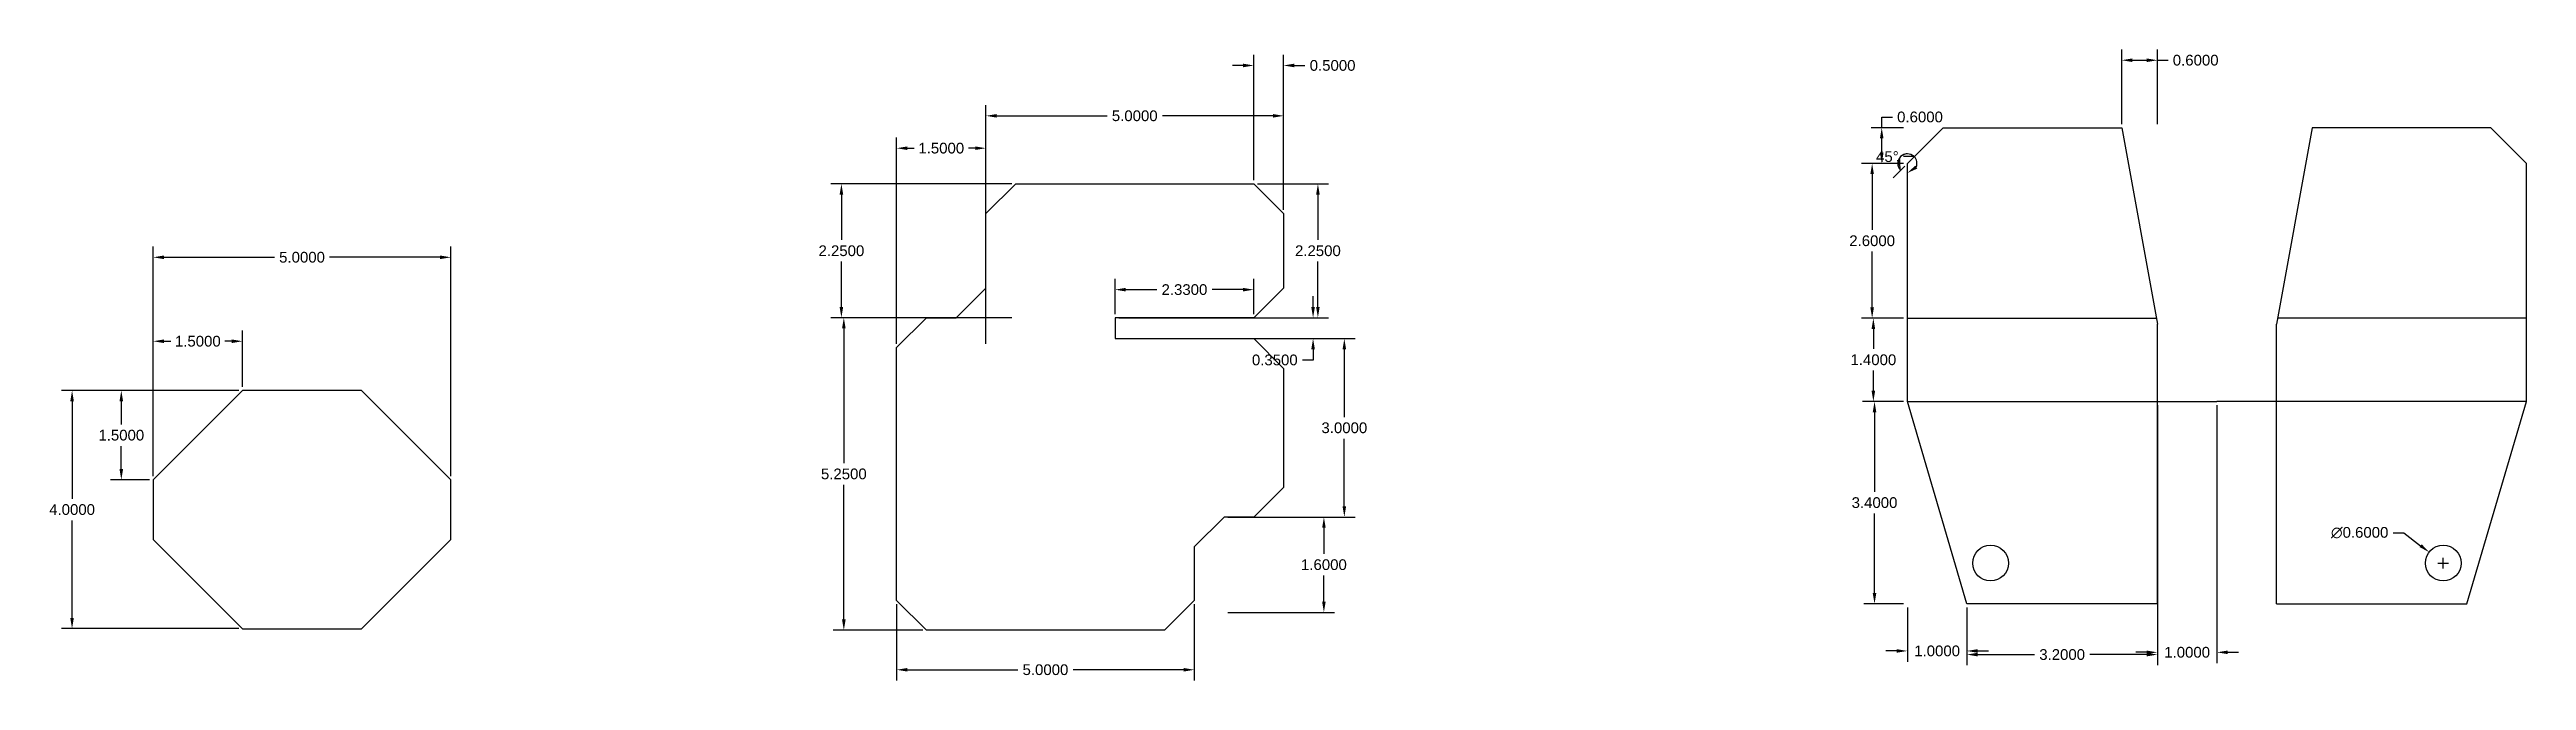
# Model space of a CAD drawing. Header units: inches. Extents: x 18.2 to 59.8, y 6.6 to 17.2.
import ezdxf

# ---------------------------------------------------------------- set-up
doc = ezdxf.new("R2010")
doc.units = ezdxf.units.IN
doc.header["$MEASUREMENT"] = 0
doc.styles.get("Standard").update_dxf_attribs({"font": 'arial.ttf'})
doc.dimstyles.get("Standard").update_dxf_attribs({"dimtxt": 0.18, "dimasz": 0.18, "dimexe": 0.18, "dimexo": 0.0625, "dimgap": 0.09, "dimtad": 0, "dimtih": 1, "dimtoh": 1, "dimdec": 4, "dimzin": 0, "dimdsep": 46, "dimtxsty": 'Standard', "dimcen": 0.09, "dimadec": 0, "dimazin": 0, "dimtfac": 1, "dimtdec": 4, "dimtofl": 0, "dimtmove": 0, "dimatfit": 3, "dimfxl": 1, "dimtolj": 1, "dimtzin": 0, "dimarcsym": 0})

# ---------------------------------------------------------------- blocks, each defined once
blk = doc.blocks.new('*D1')
at = {"color": 0, "lineweight": -2, "transparency": 16777216}
for p, q in [((19.937, 10.013), (19.937, 13.871)), ((24.937, 10.013), (24.937, 13.871)), ((20.117, 13.691), (21.973, 13.691)), ((24.757, 13.691), (22.9, 13.691))]:
    blk.add_line(p, q, dxfattribs=at)
at = {"color": 0, "transparency": 16777216}
for points in [[(20.117, 13.721), (20.117, 13.661), (19.937, 13.691)], [(24.757, 13.721), (24.757, 13.661), (24.937, 13.691)]]:
    blk.add_solid(points, dxfattribs=at)
at = {"layer": 'Defpoints', "color": 0, "transparency": 16777216}
for p in [(24.937, 13.691), (19.937, 9.951), (24.937, 9.951)]:
    blk.add_point(p, dxfattribs=at)
at = {"color": 0, "transparency": 16777216, "insert": (22.437, 13.691), "char_height": 0.18, "attachment_point": 5}
blk.add_mtext('\\A1;5.0000', dxfattribs=at)
blk = doc.blocks.new('*D2')
at = {"color": 0, "lineweight": -2, "transparency": 16777216}
for p, q in [((19.937, 11.513), (19.937, 12.46)), ((20.117, 12.28), (20.232, 12.28)), ((21.257, 12.28), (21.142, 12.28)), ((21.437, 11.513), (21.437, 12.46))]:
    blk.add_line(p, q, dxfattribs=at)
at = {"color": 0, "transparency": 16777216}
for points in [[(20.117, 12.31), (20.117, 12.25), (19.937, 12.28)], [(21.257, 12.31), (21.257, 12.25), (21.437, 12.28)]]:
    blk.add_solid(points, dxfattribs=at)
at = {"layer": 'Defpoints', "color": 0, "transparency": 16777216}
for p in [(19.937, 12.28), (19.937, 11.451), (21.437, 11.451)]:
    blk.add_point(p, dxfattribs=at)
at = {"color": 0, "transparency": 16777216, "insert": (20.687, 12.28), "char_height": 0.18, "attachment_point": 5}
blk.add_mtext('\\A1;1.5000', dxfattribs=at)
blk = doc.blocks.new('*D3')
at = {"color": 0, "lineweight": -2, "transparency": 16777216}
for p, q in [((19.874, 11.451), (19.221, 11.451)), ((19.401, 11.271), (19.401, 10.883)), ((19.401, 10.131), (19.401, 10.519)), ((19.874, 9.951), (19.221, 9.951))]:
    blk.add_line(p, q, dxfattribs=at)
at = {"color": 0, "transparency": 16777216}
for points in [[(19.371, 11.271), (19.431, 11.271), (19.401, 11.451)], [(19.371, 10.131), (19.431, 10.131), (19.401, 9.951)]]:
    blk.add_solid(points, dxfattribs=at)
at = {"layer": 'Defpoints', "color": 0, "transparency": 16777216}
for p in [(19.401, 11.451), (19.937, 11.451), (19.937, 9.951)]:
    blk.add_point(p, dxfattribs=at)
at = {"color": 0, "transparency": 16777216, "insert": (19.401, 10.701), "char_height": 0.18, "attachment_point": 5}
blk.add_mtext('\\A1;1.5000', dxfattribs=at)
blk = doc.blocks.new('*D4')
at = {"color": 0, "lineweight": -2, "transparency": 16777216}
for p, q in [((21.374, 11.451), (18.394, 11.451)), ((18.574, 11.271), (18.574, 9.633)), ((18.574, 7.631), (18.574, 9.269)), ((21.374, 7.451), (18.394, 7.451))]:
    blk.add_line(p, q, dxfattribs=at)
at = {"color": 0, "transparency": 16777216}
for points in [[(18.544, 11.271), (18.604, 11.271), (18.574, 11.451)], [(18.544, 7.631), (18.604, 7.631), (18.574, 7.451)]]:
    blk.add_solid(points, dxfattribs=at)
at = {"layer": 'Defpoints', "color": 0, "transparency": 16777216}
for p in [(21.437, 11.451), (18.574, 7.451), (21.437, 7.451)]:
    blk.add_point(p, dxfattribs=at)
at = {"color": 0, "transparency": 16777216, "insert": (18.574, 9.451), "char_height": 0.18, "attachment_point": 5}
blk.add_mtext('\\A1;4.0000', dxfattribs=at)
blk = doc.blocks.new('*D5')
at = {"color": 0, "lineweight": -2, "transparency": 16777216}
for p, q in [((32.426, 7.862), (32.426, 6.58)), ((37.426, 7.862), (37.426, 6.58)), ((32.606, 6.76), (34.463, 6.76)), ((37.246, 6.76), (35.39, 6.76))]:
    blk.add_line(p, q, dxfattribs=at)
at = {"color": 0, "transparency": 16777216}
for points in [[(32.606, 6.79), (32.606, 6.73), (32.426, 6.76)], [(37.246, 6.79), (37.246, 6.73), (37.426, 6.76)]]:
    blk.add_solid(points, dxfattribs=at)
at = {"layer": 'Defpoints', "color": 0, "transparency": 16777216}
for p in [(32.426, 7.925), (37.426, 7.925), (37.426, 6.76)]:
    blk.add_point(p, dxfattribs=at)
at = {"color": 0, "transparency": 16777216, "insert": (34.926, 6.76), "char_height": 0.18, "attachment_point": 5}
blk.add_mtext('\\A1;5.0000', dxfattribs=at)
blk = doc.blocks.new('*D6')
at = {"color": 0, "lineweight": -2, "transparency": 16777216}
for p, q in [((32.864, 12.675), (31.359, 12.675)), ((31.539, 12.495), (31.539, 10.232)), ((31.539, 7.605), (31.539, 9.868)), ((32.864, 7.425), (31.359, 7.425))]:
    blk.add_line(p, q, dxfattribs=at)
at = {"color": 0, "transparency": 16777216}
for points in [[(31.509, 12.495), (31.569, 12.495), (31.539, 12.675)], [(31.509, 7.605), (31.569, 7.605), (31.539, 7.425)]]:
    blk.add_solid(points, dxfattribs=at)
at = {"layer": 'Defpoints', "color": 0, "transparency": 16777216}
for p in [(32.926, 12.675), (31.539, 7.425), (32.926, 7.425)]:
    blk.add_point(p, dxfattribs=at)
at = {"color": 0, "transparency": 16777216, "insert": (31.539, 10.05), "char_height": 0.18, "attachment_point": 5}
blk.add_mtext('\\A1;5.2500', dxfattribs=at)
blk = doc.blocks.new('*D7')
at = {"color": 0, "lineweight": -2, "transparency": 16777216}
for p, q in [((34.364, 14.925), (31.318, 14.925)), ((31.498, 14.745), (31.498, 13.982)), ((31.498, 12.855), (31.498, 13.618)), ((34.364, 12.675), (31.318, 12.675))]:
    blk.add_line(p, q, dxfattribs=at)
at = {"color": 0, "transparency": 16777216}
for points in [[(31.468, 14.745), (31.528, 14.745), (31.498, 14.925)], [(31.468, 12.855), (31.528, 12.855), (31.498, 12.675)]]:
    blk.add_solid(points, dxfattribs=at)
at = {"layer": 'Defpoints', "color": 0, "transparency": 16777216}
for p in [(34.426, 14.925), (31.498, 12.675), (34.426, 12.675)]:
    blk.add_point(p, dxfattribs=at)
at = {"color": 0, "transparency": 16777216, "insert": (31.498, 13.8), "char_height": 0.18, "attachment_point": 5}
blk.add_mtext('\\A1;2.2500', dxfattribs=at)
blk = doc.blocks.new('*D8')
at = {"color": 0, "lineweight": -2, "transparency": 16777216}
for p, q in [((32.426, 12.237), (32.426, 15.704)), ((32.606, 15.524), (32.721, 15.524)), ((33.746, 15.524), (33.631, 15.524)), ((33.926, 12.237), (33.926, 15.704))]:
    blk.add_line(p, q, dxfattribs=at)
at = {"color": 0, "transparency": 16777216}
for points in [[(32.606, 15.554), (32.606, 15.494), (32.426, 15.524)], [(33.746, 15.554), (33.746, 15.494), (33.926, 15.524)]]:
    blk.add_solid(points, dxfattribs=at)
at = {"layer": 'Defpoints', "color": 0, "transparency": 16777216}
for p in [(33.926, 15.524), (32.426, 12.175), (33.926, 12.175)]:
    blk.add_point(p, dxfattribs=at)
at = {"color": 0, "transparency": 16777216, "insert": (33.176, 15.524), "char_height": 0.18, "attachment_point": 5}
blk.add_mtext('\\A1;1.5000', dxfattribs=at)
blk = doc.blocks.new('*D9')
at = {"color": 0, "lineweight": -2, "transparency": 16777216}
for p, q in [((33.926, 14.487), (33.926, 16.248)), ((38.926, 14.487), (38.926, 16.248)), ((34.106, 16.068), (35.963, 16.068)), ((38.746, 16.068), (36.89, 16.068))]:
    blk.add_line(p, q, dxfattribs=at)
at = {"color": 0, "transparency": 16777216}
for points in [[(34.106, 16.098), (34.106, 16.038), (33.926, 16.068)], [(38.746, 16.098), (38.746, 16.038), (38.926, 16.068)]]:
    blk.add_solid(points, dxfattribs=at)
at = {"layer": 'Defpoints', "color": 0, "transparency": 16777216}
for p in [(38.926, 16.068), (33.926, 14.425), (38.926, 14.425)]:
    blk.add_point(p, dxfattribs=at)
at = {"color": 0, "transparency": 16777216, "insert": (36.426, 16.068), "char_height": 0.18, "attachment_point": 5}
blk.add_mtext('\\A1;5.0000', dxfattribs=at)
blk = doc.blocks.new('*D10')
at = {"color": 0, "lineweight": -2, "transparency": 16777216}
for p, q in [((38.426, 14.987), (38.426, 17.094)), ((38.926, 14.987), (38.926, 17.094)), ((38.246, 16.914), (38.066, 16.914)), ((39.106, 16.914), (39.286, 16.914))]:
    blk.add_line(p, q, dxfattribs=at)
at = {"color": 0, "transparency": 16777216}
for points in [[(38.246, 16.944), (38.246, 16.884), (38.426, 16.914)], [(39.106, 16.944), (39.106, 16.884), (38.926, 16.914)]]:
    blk.add_solid(points, dxfattribs=at)
at = {"layer": 'Defpoints', "color": 0, "transparency": 16777216}
for p in [(38.926, 16.914), (38.426, 14.925), (38.926, 14.925)]:
    blk.add_point(p, dxfattribs=at)
at = {"color": 0, "transparency": 16777216, "insert": (39.75, 16.914), "char_height": 0.18, "attachment_point": 5}
blk.add_mtext('\\A1;0.5000', dxfattribs=at)
blk = doc.blocks.new('*D11')
at = {"color": 0, "lineweight": -2, "transparency": 16777216}
for p, q in [((38.489, 14.925), (39.683, 14.925)), ((39.503, 14.745), (39.503, 13.982)), ((39.503, 12.855), (39.503, 13.618)), ((38.489, 12.675), (39.683, 12.675))]:
    blk.add_line(p, q, dxfattribs=at)
at = {"color": 0, "transparency": 16777216}
for points in [[(39.473, 14.745), (39.533, 14.745), (39.503, 14.925)], [(39.473, 12.855), (39.533, 12.855), (39.503, 12.675)]]:
    blk.add_solid(points, dxfattribs=at)
at = {"layer": 'Defpoints', "color": 0, "transparency": 16777216}
for p in [(38.426, 14.925), (38.426, 12.675), (39.503, 12.675)]:
    blk.add_point(p, dxfattribs=at)
at = {"color": 0, "transparency": 16777216, "insert": (39.503, 13.8), "char_height": 0.18, "attachment_point": 5}
blk.add_mtext('\\A1;2.2500', dxfattribs=at)
blk = doc.blocks.new('*D12')
at = {"color": 0, "lineweight": -2, "transparency": 16777216}
for p, q in [((36.096, 12.737), (36.096, 13.327)), ((38.426, 12.737), (38.426, 13.327)), ((36.276, 13.147), (36.796, 13.147)), ((38.246, 13.147), (37.726, 13.147))]:
    blk.add_line(p, q, dxfattribs=at)
at = {"color": 0, "transparency": 16777216}
for points in [[(36.276, 13.177), (36.276, 13.117), (36.096, 13.147)], [(38.246, 13.177), (38.246, 13.117), (38.426, 13.147)]]:
    blk.add_solid(points, dxfattribs=at)
at = {"layer": 'Defpoints', "color": 0, "transparency": 16777216}
for p in [(38.426, 13.147), (36.096, 12.675), (38.426, 12.675)]:
    blk.add_point(p, dxfattribs=at)
at = {"color": 0, "transparency": 16777216, "insert": (37.261, 13.147), "char_height": 0.18, "attachment_point": 5}
blk.add_mtext('\\A1;2.3300', dxfattribs=at)
blk = doc.blocks.new('*D13')
at = {"color": 0, "lineweight": -2, "transparency": 16777216}
for p, q in [((39.422, 12.855), (39.422, 13.035)), ((36.159, 12.675), (39.602, 12.675)), ((36.159, 12.325), (39.602, 12.325)), ((39.422, 12.145), (39.422, 11.965)), ((39.422, 11.965), (39.242, 11.965))]:
    blk.add_line(p, q, dxfattribs=at)
at = {"color": 0, "transparency": 16777216}
for points in [[(39.392, 12.855), (39.452, 12.855), (39.422, 12.675)], [(39.392, 12.145), (39.452, 12.145), (39.422, 12.325)]]:
    blk.add_solid(points, dxfattribs=at)
at = {"layer": 'Defpoints', "color": 0, "transparency": 16777216}
for p in [(36.096, 12.675), (36.096, 12.325), (39.422, 12.325)]:
    blk.add_point(p, dxfattribs=at)
at = {"color": 0, "transparency": 16777216, "insert": (38.779, 11.965), "char_height": 0.18, "attachment_point": 5}
blk.add_mtext('\\A1;0.3500', dxfattribs=at)
blk = doc.blocks.new('*D14')
at = {"color": 0, "lineweight": -2, "transparency": 16777216}
for p, q in [((38.489, 12.325), (40.127, 12.325)), ((39.947, 12.145), (39.947, 11.007)), ((39.947, 9.505), (39.947, 10.643)), ((38.489, 9.325), (40.127, 9.325))]:
    blk.add_line(p, q, dxfattribs=at)
at = {"color": 0, "transparency": 16777216}
for points in [[(39.917, 12.145), (39.977, 12.145), (39.947, 12.325)], [(39.917, 9.505), (39.977, 9.505), (39.947, 9.325)]]:
    blk.add_solid(points, dxfattribs=at)
at = {"layer": 'Defpoints', "color": 0, "transparency": 16777216}
for p in [(38.426, 12.325), (38.426, 9.325), (39.947, 9.325)]:
    blk.add_point(p, dxfattribs=at)
at = {"color": 0, "transparency": 16777216, "insert": (39.947, 10.825), "char_height": 0.18, "attachment_point": 5}
blk.add_mtext('\\A1;3.0000', dxfattribs=at)
blk = doc.blocks.new('*D15')
at = {"color": 0, "lineweight": -2, "transparency": 16777216}
for p, q in [((37.989, 9.325), (39.784, 9.325)), ((39.604, 9.145), (39.604, 8.707)), ((39.604, 7.905), (39.604, 8.343)), ((37.989, 7.725), (39.784, 7.725))]:
    blk.add_line(p, q, dxfattribs=at)
at = {"color": 0, "transparency": 16777216}
for points in [[(39.574, 9.145), (39.634, 9.145), (39.604, 9.325)], [(39.574, 7.905), (39.634, 7.905), (39.604, 7.725)]]:
    blk.add_solid(points, dxfattribs=at)
at = {"layer": 'Defpoints', "color": 0, "transparency": 16777216}
for p in [(37.926, 9.325), (37.926, 7.725), (39.604, 7.725)]:
    blk.add_point(p, dxfattribs=at)
at = {"color": 0, "transparency": 16777216, "insert": (39.604, 8.525), "char_height": 0.18, "attachment_point": 5}
blk.add_mtext('\\A1;1.6000', dxfattribs=at)
blk = doc.blocks.new('*D16')
at = {"color": 0, "lineweight": -2, "transparency": 16777216}
for p, q in [((57.565, 9.063), (57.745, 9.063)), ((57.745, 9.063), (58.028, 8.845)), ((58.319, 8.553), (58.499, 8.553)), ((58.409, 8.463), (58.409, 8.643))]:
    blk.add_line(p, q, dxfattribs=at)
at = {"color": 0, "transparency": 16777216}
blk.add_solid([(58.046, 8.869), (58.01, 8.822), (58.171, 8.736)], dxfattribs=at)
at = {"layer": 'Defpoints', "color": 0, "transparency": 16777216}
for p in [(58.171, 8.736), (58.646, 8.37)]:
    blk.add_point(p, dxfattribs=at)
at = {"color": 0, "transparency": 16777216, "insert": (57.004, 9.063), "char_height": 0.18, "attachment_point": 5}
blk.add_mtext('\\A1;∅0.6000', dxfattribs=at)
blk = doc.blocks.new('*D17')
at = {"color": 0, "lineweight": -2, "transparency": 16777216}
for p, q in [((50.406, 7.805), (50.406, 6.835)), ((53.606, 7.805), (53.606, 6.835)), ((50.586, 7.015), (51.543, 7.015)), ((53.426, 7.015), (52.469, 7.015))]:
    blk.add_line(p, q, dxfattribs=at)
at = {"color": 0, "transparency": 16777216}
for points in [[(50.586, 7.045), (50.586, 6.985), (50.406, 7.015)], [(53.426, 7.045), (53.426, 6.985), (53.606, 7.015)]]:
    blk.add_solid(points, dxfattribs=at)
at = {"layer": 'Defpoints', "color": 0, "transparency": 16777216}
for p in [(50.406, 7.868), (53.606, 7.868), (53.606, 7.015)]:
    blk.add_point(p, dxfattribs=at)
at = {"color": 0, "transparency": 16777216, "insert": (52.006, 7.015), "char_height": 0.18, "attachment_point": 5}
blk.add_mtext('\\A1;3.2000', dxfattribs=at)
blk = doc.blocks.new('*D18')
at = {"color": 0, "lineweight": -2, "transparency": 16777216}
for p, q in [((49.406, 7.805), (49.406, 6.896)), ((50.406, 7.805), (50.406, 6.896)), ((49.226, 7.076), (49.046, 7.076)), ((50.586, 7.076), (50.766, 7.076))]:
    blk.add_line(p, q, dxfattribs=at)
at = {"color": 0, "transparency": 16777216}
for points in [[(49.226, 7.106), (49.226, 7.046), (49.406, 7.076)], [(50.586, 7.106), (50.586, 7.046), (50.406, 7.076)]]:
    blk.add_solid(points, dxfattribs=at)
at = {"layer": 'Defpoints', "color": 0, "transparency": 16777216}
for p in [(49.406, 7.868), (50.406, 7.868), (49.406, 7.076)]:
    blk.add_point(p, dxfattribs=at)
at = {"color": 0, "transparency": 16777216, "insert": (49.906, 7.076), "char_height": 0.18, "attachment_point": 5}
blk.add_mtext('\\A1;1.0000', dxfattribs=at)
blk = doc.blocks.new('*D19')
at = {"color": 0, "lineweight": -2, "transparency": 16777216}
for p, q in [((49.343, 11.268), (48.674, 11.268)), ((48.854, 11.088), (48.854, 9.75)), ((48.854, 8.048), (48.854, 9.386)), ((49.343, 7.868), (48.674, 7.868))]:
    blk.add_line(p, q, dxfattribs=at)
at = {"color": 0, "transparency": 16777216}
for points in [[(48.824, 11.088), (48.884, 11.088), (48.854, 11.268)], [(48.824, 8.048), (48.884, 8.048), (48.854, 7.868)]]:
    blk.add_solid(points, dxfattribs=at)
at = {"layer": 'Defpoints', "color": 0, "transparency": 16777216}
for p in [(49.406, 11.268), (48.854, 7.868), (49.406, 7.868)]:
    blk.add_point(p, dxfattribs=at)
at = {"color": 0, "transparency": 16777216, "insert": (48.854, 9.568), "char_height": 0.18, "attachment_point": 5}
blk.add_mtext('\\A1;3.4000', dxfattribs=at)
blk = doc.blocks.new('*D20')
at = {"color": 0, "lineweight": -2, "transparency": 16777216}
for p, q in [((49.343, 12.668), (48.654, 12.668)), ((48.834, 12.488), (48.834, 12.15)), ((48.834, 11.448), (48.834, 11.786)), ((49.343, 11.268), (48.654, 11.268))]:
    blk.add_line(p, q, dxfattribs=at)
at = {"color": 0, "transparency": 16777216}
for points in [[(48.804, 12.488), (48.864, 12.488), (48.834, 12.668)], [(48.804, 11.448), (48.864, 11.448), (48.834, 11.268)]]:
    blk.add_solid(points, dxfattribs=at)
at = {"layer": 'Defpoints', "color": 0, "transparency": 16777216}
for p in [(49.406, 12.668), (48.834, 11.268), (49.406, 11.268)]:
    blk.add_point(p, dxfattribs=at)
at = {"color": 0, "transparency": 16777216, "insert": (48.834, 11.968), "char_height": 0.18, "attachment_point": 5}
blk.add_mtext('\\A1;1.4000', dxfattribs=at)
blk = doc.blocks.new('*D21')
at = {"color": 0, "lineweight": -2, "transparency": 16777216}
for p, q in [((49.343, 15.268), (48.634, 15.268)), ((48.814, 15.088), (48.814, 14.15)), ((48.814, 12.848), (48.814, 13.786)), ((49.343, 12.668), (48.634, 12.668))]:
    blk.add_line(p, q, dxfattribs=at)
at = {"color": 0, "transparency": 16777216}
for points in [[(48.784, 15.088), (48.844, 15.088), (48.814, 15.268)], [(48.784, 12.848), (48.844, 12.848), (48.814, 12.668)]]:
    blk.add_solid(points, dxfattribs=at)
at = {"layer": 'Defpoints', "color": 0, "transparency": 16777216}
for p in [(49.406, 15.268), (48.814, 12.668), (49.406, 12.668)]:
    blk.add_point(p, dxfattribs=at)
at = {"color": 0, "transparency": 16777216, "insert": (48.814, 13.968), "char_height": 0.18, "attachment_point": 5}
blk.add_mtext('\\A1;2.6000', dxfattribs=at)
blk = doc.blocks.new('*D22')
at = {"color": 0, "lineweight": -2, "transparency": 16777216}
for p, q in [((49.343, 15.868), (48.795, 15.868)), ((48.975, 15.868), (48.975, 16.048)), ((48.975, 16.048), (49.155, 16.048)), ((48.975, 15.448), (48.975, 15.688)), ((49.343, 15.268), (48.795, 15.268))]:
    blk.add_line(p, q, dxfattribs=at)
at = {"color": 0, "transparency": 16777216}
for points in [[(48.945, 15.688), (49.005, 15.688), (48.975, 15.868)], [(48.945, 15.448), (49.005, 15.448), (48.975, 15.268)]]:
    blk.add_solid(points, dxfattribs=at)
at = {"layer": 'Defpoints', "color": 0, "transparency": 16777216}
for p in [(48.975, 15.868), (49.406, 15.868), (49.406, 15.268)]:
    blk.add_point(p, dxfattribs=at)
at = {"color": 0, "transparency": 16777216, "insert": (49.618, 16.048), "char_height": 0.18, "attachment_point": 5}
blk.add_mtext('\\A1;0.6000', dxfattribs=at)
blk = doc.blocks.new('*D23')
at = {"color": 0, "lineweight": -2, "transparency": 16777216}
for p, q in [((49.362, 15.223), (49.165, 15.026)), ((49.52, 15.382), (49.34, 15.382))]:
    blk.add_line(p, q, dxfattribs=at)
for start, end in [(45, 225), (89.1439, 157.0719), (337.9281, 45.8561)]:
    blk.add_arc((49.406, 15.268), 0.161, start, end, dxfattribs=at)
at = {"color": 0, "transparency": 16777216}
for points in [[(49.287, 15.336), (49.228, 15.325), (49.292, 15.154)], [(49.572, 15.182), (49.538, 15.232), (49.406, 15.107)]]:
    blk.add_solid(points, dxfattribs=at)
at = {"layer": 'Defpoints', "color": 0, "transparency": 16777216}
for p in [(50.006, 15.868), (49.364, 15.112), (49.406, 15.268), (49.406, 15.268), (49.406, 12.668)]:
    blk.add_point(p, dxfattribs=at)
at = {"color": 0, "transparency": 16777216, "insert": (49.07, 15.382), "char_height": 0.18, "attachment_point": 5}
blk.add_mtext('\\A1;45°', dxfattribs=at)
blk = doc.blocks.new('*D24')
at = {"color": 0, "lineweight": -2, "transparency": 16777216}
for p, q in [((53.006, 15.93), (53.006, 17.182)), ((53.606, 15.93), (53.606, 17.182)), ((53.186, 17.002), (53.426, 17.002)), ((53.606, 17.002), (53.786, 17.002))]:
    blk.add_line(p, q, dxfattribs=at)
at = {"color": 0, "transparency": 16777216}
for points in [[(53.186, 17.032), (53.186, 16.972), (53.006, 17.002)], [(53.426, 17.032), (53.426, 16.972), (53.606, 17.002)]]:
    blk.add_solid(points, dxfattribs=at)
at = {"layer": 'Defpoints', "color": 0, "transparency": 16777216}
for p in [(53.606, 17.002), (53.006, 15.868), (53.606, 15.868)]:
    blk.add_point(p, dxfattribs=at)
at = {"color": 0, "transparency": 16777216, "insert": (54.249, 17.002), "char_height": 0.18, "attachment_point": 5}
blk.add_mtext('\\A1;0.6000', dxfattribs=at)
blk = doc.blocks.new('*D25')
at = {"color": 0, "lineweight": -2, "transparency": 16777216}
for p, q in [((53.606, 11.205), (53.606, 6.873)), ((54.606, 11.205), (54.606, 6.873)), ((53.426, 7.053), (53.246, 7.053)), ((54.786, 7.053), (54.966, 7.053))]:
    blk.add_line(p, q, dxfattribs=at)
at = {"color": 0, "transparency": 16777216}
for points in [[(53.426, 7.083), (53.426, 7.023), (53.606, 7.053)], [(54.786, 7.083), (54.786, 7.023), (54.606, 7.053)]]:
    blk.add_solid(points, dxfattribs=at)
at = {"layer": 'Defpoints', "color": 0, "transparency": 16777216}
for p in [(53.606, 11.268), (54.606, 11.268), (54.606, 7.053)]:
    blk.add_point(p, dxfattribs=at)
at = {"color": 0, "transparency": 16777216, "insert": (54.106, 7.053), "char_height": 0.18, "attachment_point": 5}
blk.add_mtext('\\A1;1.0000', dxfattribs=at)

msp = doc.modelspace()

# ---------------------------------------------------------------- linework, layer by layer
for p, q in [((49.40595, 15.26766), (50.00595, 15.86766)), ((50.00595, 15.86766), (52.60595, 15.86766)), ((52.60595, 15.86766), (53.00595, 15.86766)), ((53.00595, 15.86766), (53.60595, 12.56766)), ((56.20595, 15.86766), (55.60595, 12.56766)), ((56.60595, 15.86766), (56.20595, 15.86766)), ((59.20595, 15.86766), (56.60595, 15.86766)), ((59.80595, 15.26766), (59.20595, 15.86766)), ((49.40595, 12.66766), (49.40595, 15.26766)), ((59.80595, 12.66766), (59.80595, 15.26766)), ((33.92628, 14.42496), (34.42628, 14.92496)), ((34.42628, 14.92496), (38.42628, 14.92496)), ((38.42628, 14.92496), (38.92628, 14.42496)), ((33.92628, 13.17496), (33.92628, 14.42496)), ((38.92628, 14.42496), (38.92628, 13.17496)), ((33.42628, 12.67496), (33.92628, 13.17496)), ((38.92628, 13.17496), (38.42628, 12.67496)), ((32.42628, 12.17496), (32.92628, 12.67496)), ((32.92628, 12.67496), (33.42628, 12.67496)), ((38.42628, 12.67496), (36.09628, 12.67496)), ((36.09628, 12.67496), (36.09628, 12.32496)), ((49.40595, 11.26766), (49.40595, 12.66766)), ((49.40595, 12.66766), (53.58777, 12.66766)), ((53.60595, 12.46766), (53.60595, 12.56766)), ((55.60595, 12.46766), (55.60595, 12.56766)), ((59.80595, 12.66766), (55.62413, 12.66766)), ((59.80595, 11.26766), (59.80595, 12.66766)), ((32.42628, 7.92496), (32.42628, 12.17496)), ((36.09628, 12.32496), (38.42628, 12.32496)), ((38.42628, 12.32496), (38.92628, 11.82496)), ((53.60595, 7.86766), (53.60595, 12.46766)), ((55.60595, 7.86766), (55.60595, 12.46766)), ((38.92628, 11.82496), (38.92628, 9.82496)), ((49.40595, 11.26766), (49.40595, 11.26766)), ((50.40595, 7.86766), (49.40595, 11.26766)), ((49.40595, 11.26766), (53.60595, 11.26766)), ((53.60595, 11.26766), (54.60595, 11.26766)), ((55.60595, 11.26766), (54.60595, 11.26766)), ((59.80595, 11.26766), (55.60595, 11.26766)), ((58.80595, 7.86766), (59.80595, 11.26766)), ((59.80595, 11.26766), (59.80595, 11.26766)), ((38.92628, 9.82496), (38.42628, 9.32496)), ((37.92628, 9.32496), (37.42628, 8.82496)), ((38.42628, 9.32496), (37.92628, 9.32496)), ((37.42628, 8.82496), (37.42628, 7.92496)), ((32.42628, 7.92496), (32.92628, 7.42496)), ((37.42628, 7.92496), (36.92628, 7.42496)), ((53.60595, 7.86766), (50.40595, 7.86766)), ((55.60595, 7.86766), (58.80595, 7.86766)), ((36.92628, 7.42496), (32.92628, 7.42496))]:
    msp.add_line(p, q)
msp.add_lwpolyline([(19.93671, 8.95063), (21.43671, 7.45063), (23.43671, 7.45063), (24.93671, 8.95063), (24.93671, 9.95063), (23.43671, 11.45063), (21.43671, 11.45063), (19.93671, 9.95063)], close=True)
for centre in [(50.80334, 8.55265), (58.40857, 8.55265)]:
    msp.add_circle(centre, 0.3)

# ---------------------------------------------------------------- dimensions: what is measured, and where the dimension line sits
for base, p1, p2, picture, middle in [((38.92628, 16.91412), (38.42628, 14.92496), (38.92628, 14.92496), '*D10', (39.7496, 16.91412)), ((53.60595, 17.00212), (53.00595, 15.86766), (53.60595, 15.86766), '*D24', (54.24927, 17.00212)), ((38.92628, 16.06795), (33.92628, 14.42496), (38.92628, 14.42496), '*D9', (36.42628, 16.06795)), ((33.92628, 15.52398), (32.42628, 12.17496), (33.92628, 12.17496), '*D8', (33.17628, 15.52398)), ((24.93671, 13.69062), (19.93671, 9.95063), (24.93671, 9.95063), '*D1', (22.43671, 13.69062)), ((38.42628, 13.14666), (36.09628, 12.67496), (38.42628, 12.67496), '*D12', (37.26128, 13.14666)), ((19.93671, 12.28034), (21.43671, 11.45063), (19.93671, 11.45063), '*D2', (20.68671, 12.28034)), ((54.60595, 7.05292), (53.60595, 11.26766), (54.60595, 11.26766), '*D25', (54.10595, 7.05292)), ((37.42628, 6.76011), (32.42628, 7.92496), (37.42628, 7.92496), '*D5', (34.92628, 6.76011)), ((49.40595, 7.07612), (50.40595, 7.86766), (49.40595, 7.86766), '*D18', (49.90595, 7.07612)), ((53.60595, 7.01509), (50.40595, 7.86766), (53.60595, 7.86766), '*D17', (52.00595, 7.01509))]:
    dim = msp.add_linear_dim(base=base, p1=p1, p2=p2, dimstyle='Standard')
    dim.commit()
    dim.dimension.update_dxf_attribs({"geometry": picture, "text_midpoint": middle})
for base, p1, p2, picture, middle in [((48.97505, 15.86766), (49.40595, 15.26766), (49.40595, 15.86766), '*D22', (49.61837, 16.04766)), ((48.81362, 12.66766), (49.40595, 15.26766), (49.40595, 12.66766), '*D21', (48.81362, 13.96766)), ((31.49845, 12.67496), (34.42628, 14.92496), (34.42628, 12.67496), '*D7', (31.49845, 13.79996)), ((39.50303, 12.67496), (38.42628, 14.92496), (38.42628, 12.67496), '*D11', (39.50303, 13.79996)), ((39.42238, 12.32496), (36.09628, 12.67496), (36.09628, 12.32496), '*D13', (38.77906, 11.96496)), ((31.53877, 7.42496), (32.92628, 12.67496), (32.92628, 7.42496), '*D6', (31.53877, 10.04996)), ((48.83358, 11.26766), (49.40595, 12.66766), (49.40595, 11.26766), '*D20', (48.83358, 11.96766)), ((39.94661, 9.32496), (38.42628, 12.32496), (38.42628, 9.32496), '*D14', (39.94661, 10.82496)), ((18.57416, 7.45063), (21.43671, 11.45063), (21.43671, 7.45063), '*D4', (18.57416, 9.45063)), ((19.40083, 11.45063), (19.93671, 9.95063), (19.93671, 11.45063), '*D3', (19.40083, 10.70063)), ((48.85434, 7.86766), (49.40595, 11.26766), (49.40595, 7.86766), '*D19', (48.85434, 9.56766)), ((39.60385, 7.72496), (37.92628, 9.32496), (37.92628, 7.72496), '*D15', (39.60385, 8.52496))]:
    dim = msp.add_linear_dim(base=base, p1=p1, p2=p2, angle=90, dimstyle='Standard')
    dim.commit()
    dim.dimension.update_dxf_attribs({"geometry": picture, "text_midpoint": middle})
dim = msp.add_angular_dim_2l(base=(49.36426, 15.11205), line1=((49.40595, 12.66766), (49.40595, 15.26766)), line2=((49.40595, 15.26766), (50.00595, 15.86766)), dimstyle='Standard')
dim.commit()
dim.dimension.update_dxf_attribs({"geometry": '*D23', "text_midpoint": (49.06968, 15.38157)})
dim = msp.add_diameter_dim_2p(p1=(58.64631, 8.36967), p2=(58.17083, 8.73562), dimstyle='Standard')
dim.commit()
dim.dimension.update_dxf_attribs({"geometry": '*D16', "text_midpoint": (57.00379, 9.06333), "dimtype": 163})

doc.saveas('drawing.dxf')
